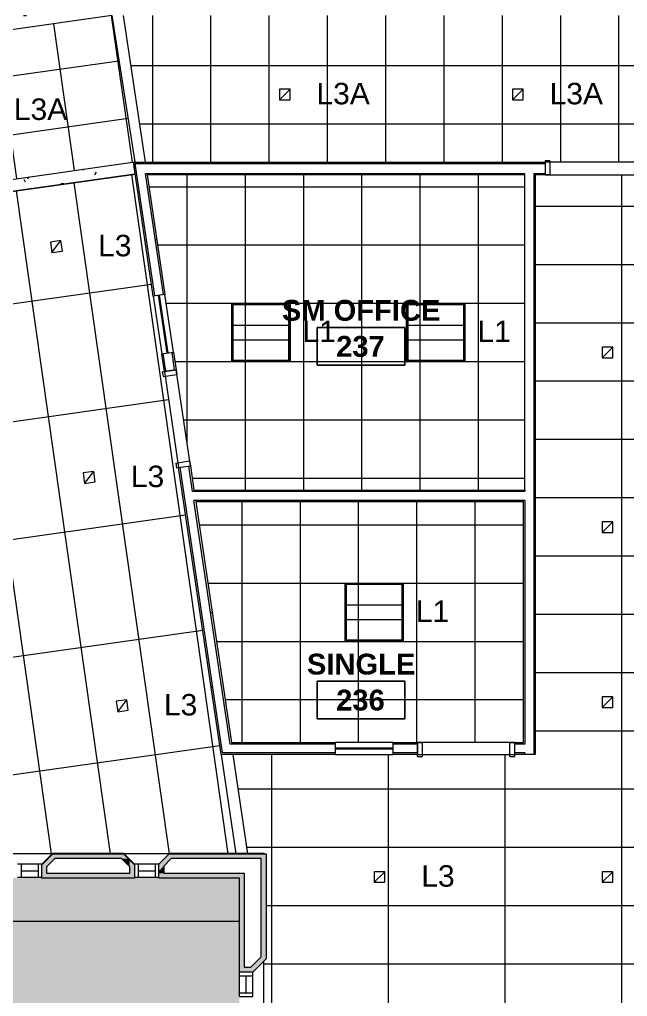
# Model space of a CAD drawing. Header units: inches. Extents: x -24 to 3083, y 122 to 13691.
# Drawn here: x 1780.2 to 2030.5, y 12237.5 to 12639.7 of the extents above; entities that cross this region are included whole.
import ezdxf

# ---------------------------------------------------------------- set-up
doc = ezdxf.new("R2010")
doc.units = ezdxf.units.IN
doc.header["$MEASUREMENT"] = 0
for name, color, linetype, lineweight in [('X2$0$A-AREA-IDEN', 2, 'Continuous', 9), ('X2$0$A-CLNG', 13, 'Continuous', 13), ('X2$0$A-CLNG-PATT', 13, 'Continuous', 13), ('X2$0$A-DETL-GENF', 92, 'Continuous', 9), ('X2$0$A-DOOR', 31, 'Continuous', 13), ('X2$0$A-DOOR-FRAM', 31, 'Continuous', 20), ('X2$0$A-GLAZ', 151, 'Continuous', 13), ('X2$0$A-WALL', 113, 'Continuous', 13), ('X2$0$A-Wall-Extr', 7, 'Continuous', 9), ('X2$0$A-WALL-PATT', 111, 'Continuous', 13), ('X2$0$E-LITE-EQPM', 33, 'Continuous', 9), ('X2$0$E-LITE-EQPM-IDEN', 33, 'Continuous', 9), ('X2$0$I-WALL', 2, 'Continuous', 9), ('X2$0$Plaza America_Tower 1_2nd Floor -REVIT_dwg', 8, 'Continuous', 9)]:
    doc.layers.add(name, color=color, linetype=linetype, lineweight=lineweight)
doc.styles.add('X2$0$Arial_3', font='arial.ttf', dxfattribs={"height": 8.851796})
doc.styles.add('X2$0$Swis721 Lt BT_B', font='', dxfattribs={"height": 8.583975})
doc.styles.get('X2$0$Swis721 Lt BT_B').set_extended_font_data('Swis721 Lt BT', bold=True)
pattern_1 = [(0, (0, 0), (30.72, 7.68), [1.267, -21.773, 1.267, -21.773, -122.88]), (0, (0, 0), (30.72, 7.68), [-46.08, 1.267, -44.813, 1.267, -21.773, -53.76]), (0, (0, 0), (30.72, 7.68), [-115.2, 1.267, -14.093, 1.267, -37.133]), (120, (11.52, 3.84), (-22.0110751, 22.7643004), [1.267, -21.773, 1.267, -21.773, -122.88]), (120, (11.52, 3.84), (-22.0110751, 22.7643004), [-46.08, 1.267, -44.813, 1.267, -21.773, -53.76]), (120, (11.52, 3.84), (-22.0110751, 22.7643004), [-115.2, 1.267, -14.093, 1.267, -37.133]), (240, (15.36, 19.2), (-8.7089249, -30.4443004), [1.267, -21.773, 1.267, -21.773, -122.88]), (240, (15.36, 19.2), (-8.7089249, -30.4443004), [-46.08, 1.267, -44.813, 1.267, -21.773, -53.76]), (240, (15.36, 19.2), (-8.7089249, -30.4443004), [-115.2, 1.267, -14.093, 1.267, -37.133])]

# ---------------------------------------------------------------- blocks, each defined once
blk = doc.blocks.new('X2$0$Plaza America_Tower 1_2nd Floor -REVIT_dwg-5250115-FIRST FLOOR')
at = {"layer": 'X2$0$A-GLAZ', "color": 253, "lineweight": 9}
for p, q in [((26722.41, 12291.92), (26722.41, 12286.43)), ((26722.41, 12289.17), (26729.41, 12289.17)), ((26729.41, 12291.92), (26729.41, 12286.43)), ((26769.11, 12291.67), (26769.11, 12291.94)), ((26779.11, 12291.93), (26769.11, 12291.93)), ((26770.61, 12291.93), (26770.61, 12286.44)), ((26770.61, 12289.18), (26777.61, 12289.18)), ((26777.61, 12291.93), (26777.61, 12286.44)), ((26730.91, 12286.42), (26720.91, 12286.42)), ((26779.11, 12286.43), (26769.11, 12286.43)), ((26812.32, 12237.47), (26812.32, 12247.47)), ((26812.32, 12245.97), (26817.81, 12245.97)), ((26815.06, 12238.97), (26815.06, 12245.97)), ((26812.32, 12238.97), (26817.81, 12238.97))]:
    blk.add_line(p, q, dxfattribs=at)
at = {"layer": 'X2$0$A-GLAZ', "color": 253, "lineweight": 9, "flags": 128}
for points in [[(26730.91, 12291.67), (26730.91, 12291.92), (26720.91, 12291.92)], [(26812.31, 12237.47), (26817.82, 12237.47), (26817.82, 12247.47)]]:
    blk.add_lwpolyline(points, dxfattribs=at)
at = {"layer": 'X2$0$A-Wall-Extr', "color": 253}
for p, q in [((26591.31, 12268.44), (26812.31, 12268.44)), ((26812.32, 12237.47), (26817.82, 12237.47))]:
    blk.add_line(p, q, dxfattribs=at)
at = {"layer": 'X2$0$A-Wall-Extr', "color": 253, "flags": 128}
for points in [[(26730.91, 12291.92), (26735.41, 12296.42), (26764.61, 12296.42), (26769.11, 12291.93)], [(26783.41, 12296.23), (26783.61, 12296.43), (26822.31, 12296.43)], [(26783.41, 12296.23), (26783.61, 12296.43), (26822.31, 12296.43), (26822.31, 12296.23)]]:
    blk.add_lwpolyline(points, dxfattribs=at)
blk = doc.blocks.new('X2$0$Single Flush - OTJ_SOLIDFLUSH_ALUM-4900816-FIRST FLOOR')
at = {"layer": 'X2$0$A-DOOR-FRAM'}
for p, q in [((-20, -3.3125), (-20, 2.4375)), ((-20, 2.4375), (-18, 2.4375)), ((-18, -3.3125), (-18, 2.4375)), ((18.000004, -3.3125), (18.000004, 2.4375)), ((18.000004, 2.4375), (20.000004, 2.4375)), ((20.000004, -3.3125), (20.000004, 2.4375)), ((-20, -3.3125), (-18, -3.3125)), ((18.000004, -3.3125), (20.000004, -3.3125))]:
    blk.add_line(p, q, dxfattribs=at)
blk = doc.blocks.new('X2$0$Frameless opening with glazing - 24_ x 96_-4900874-FIRST FLOOR')
at = {"layer": 'X2$0$A-GLAZ', "lineweight": 30}
blk.add_line((-13.5, 0.0625), (10.5, 0.0625), dxfattribs=at)
blk = doc.blocks.new('X2$0$L-Ceiling Light - Linear Box - 2_x2_-4960925-FIRST FLOOR')
at = {"layer": 'X2$0$E-LITE-EQPM'}
for p, q in [((-12, -12), (-12, 12)), ((-12, 12), (12, 12)), ((-12, -12), (-12, 12)), ((-12, 12), (12, 12)), ((-11.5, -11.5), (-11.5, 11.5)), ((-11.5, 11.5), (11.5, 11.5)), ((11.5, 11.5), (-11.5, 11.5)), ((-11.5, 11.5), (-11.5, -11.5)), ((11.5, 11.5), (11.5, -11.5)), ((11.5, -11.5), (11.5, 11.5)), ((12, 12), (12, -12)), ((12, 12), (12, -12)), ((-12, 3), (12, 3)), ((-12, -3), (12, -3)), ((12, -12), (-12, -12)), ((12, -12), (-12, -12)), ((11.5, -11.5), (-11.5, -11.5)), ((-11.5, -11.5), (11.5, -11.5))]:
    blk.add_line(p, q, dxfattribs=at)
blk = doc.blocks.new('X2$0$Single Flush - OTJ_SOLIDFLUSH_ALUM-5159735-FIRST FLOOR')
at = {"layer": 'X2$0$A-DOOR-FRAM'}
for p, q in [((-20, -3.125), (-20, 2.625)), ((-20, 2.625), (-18, 2.625)), ((-18, -3.125), (-18, 2.625)), ((18.000004, -3.125), (18.000004, 2.625)), ((18.000004, 2.625), (20.000004, 2.625)), ((20.000004, -3.125), (20.000004, 2.625)), ((-20, -3.125), (-18, -3.125)), ((18.000004, -3.125), (20.000004, -3.125))]:
    blk.add_line(p, q, dxfattribs=at)
blk = doc.blocks.new('X2$0$L-Recessed Square Downlight - 4_-4552743-FIRST FLOOR')
at = {"layer": 'X2$0$E-LITE-EQPM'}
for p, q in [((-2.1875, -2.1875), (-2.1875, 2.1875)), ((-2.1875, 2.1875), (2.1875, 2.1875)), ((-2.1875, 2.1875), (2.1875, -2.1875)), ((2.1875, 2.1875), (2.1875, -2.1875)), ((2.1875, -2.1875), (-2.1875, -2.1875))]:
    blk.add_line(p, q, dxfattribs=at)
blk = doc.blocks.new('X2$0$L-Recessed Square Downlight - 4_  black trim-5264487-FIRST FLOOR')
at = {"layer": 'X2$0$E-LITE-EQPM'}
for p, q in [((-2.1875, -2.1875), (-2.1875, 2.1875)), ((-2.1875, 2.1875), (2.1875, 2.1875)), ((-2.1875, 2.1875), (2.1875, -2.1875)), ((2.1875, 2.1875), (2.1875, -2.1875)), ((2.1875, -2.1875), (-2.1875, -2.1875))]:
    blk.add_line(p, q, dxfattribs=at)
blk = doc.blocks.new('X2$0$Room Tag - Room Name and Number-3379422-FIRST FLOOR')
at = {"layer": 'X2$0$A-AREA-IDEN'}
for p, q in [((-0.1881, -0.1636), (-0.1881, -0.0018)), ((-0.1881, -0.0018), (0.1869, -0.0018)), ((0.1869, -0.0018), (-0.1881, -0.0018)), ((-0.1881, -0.0018), (-0.1881, -0.1636)), ((0.1869, -0.0018), (0.1869, -0.1636)), ((0.1869, -0.1636), (0.1869, -0.0018)), ((0.1869, -0.1636), (-0.1881, -0.1636)), ((-0.1881, -0.1636), (0.1869, -0.1636))]:
    blk.add_line(p, q, dxfattribs=at)
blk = doc.blocks.new('X2')
at = {"layer": 'X2$0$A-CLNG-PATT'}
h = blk.add_hatch(dxfattribs=at)
h.set_pattern_fill('FP2_76', color=256, style=0, pattern_type=2)
h.set_pattern_definition([(90, (27154.966, 12956.726), (24, -1e-15), []), (0, (27154.966, 12956.726), (0, -24), [])])
h.paths.add_polyline_path([(27306.16, 12548.67), (27384.86, 12548.67), (27384.86, 12580.98), (27510.37, 12580.98), (27510.37, 13324.8), (27510.24, 13324.8), (27510.24, 13356.11), (26778.81, 13356.11), (26778.81, 13300.99), (27447.32, 13300.99), (27447.32, 12641.36), (26764.63, 12641.36), (26773.57, 12580.98), (27300.86, 12580.98), (27300.86, 12548.67)], flags=0)
h = blk.add_hatch(dxfattribs=at)
h.set_pattern_fill('FP2_1', color=256, style=0, pattern_type=2)
h.set_pattern_definition(pattern_1)
h.paths.add_polyline_path([(26640.33, 12624.42), (26759.7, 12641.36), (26755.97, 12666.54), (26636.81, 12648.88), (26640.26, 12624.95)], flags=0)
h = blk.add_hatch(dxfattribs=at)
h.set_pattern_fill('FP2_74', color=256, style=0, pattern_type=2)
h.set_pattern_definition([(8.074, (26217.482, 12544.49), (3.3708, -23.7621), []), (278.074, (26217.482, 12544.49), (-23.7621, -3.3708), [])])
h.paths.add_polyline_path([(25830.86, 12447.86), (25830.89, 12447.86), (26733.77, 12576.07), (26769.3, 12581.11), (26759.73, 12641.36), (26759.7, 12641.36), (25846.82, 12511.86), (25772.95, 12511.86), (25772.95, 12447.98), (25830.24, 12447.98), (25830.24, 12447.86)], flags=0)
h = blk.add_hatch(dxfattribs=at)
h.set_pattern_fill('FP2_1', color=256, style=0, pattern_type=2)
h.set_pattern_definition(pattern_1)
h.paths.add_polyline_path([(26509.52, 12539.22), (26769.2, 12576.07), (26768.61, 12581.01), (26509.52, 12544.26), (26509.52, 12539.24)], flags=0)
h = blk.add_hatch(dxfattribs=at)
h.set_pattern_fill('FP2_71', color=256, style=0, pattern_type=2)
h.set_pattern_definition([(98.071, (26803.176, 12338.46), (23.7623, 3.3696), []), (8.071, (26803.176, 12338.46), (6.739, -47.5246), [])])
h.paths.add_polyline_path([(26716.35, 12296.23), (26810.83, 12296.23), (26769.37, 12576.07), (26509.52, 12539.22), (26509.52, 12296.23), (26715.52, 12296.23)], flags=0)
h.paths.add_polyline_path([(26675.88, 12344.63), (26649.75, 12530.55), (26654.73, 12531.25), (26680.86, 12345.33)], flags=0)
h = blk.add_hatch(dxfattribs=at)
h.set_pattern_fill('FP2_17', color=256, style=0, pattern_type=2)
h.set_pattern_definition([(0, (26857.137, 12474.87), (0, -24), []), (270, (26857.137, 12474.87), (-24, -1e-15), [])])
h.paths.add_polyline_path([(26929.87, 12445.96), (26929.87, 12575.73), (26774.35, 12575.73), (26793.58, 12445.96), (26858.74, 12445.96)], flags=0)
h = blk.add_hatch(dxfattribs=at)
h.set_pattern_fill('FP2_72', color=256, style=0, pattern_type=2)
h.set_pattern_definition([(0, (27036.077, 12394.856), (0, -24), []), (270, (27036.077, 12394.856), (-48, -3e-15), [])])
h.paths.add_polyline_path([(27295.99, 12231.09), (27295.99, 12466.86), (26994.03, 12466.86), (26994.02, 12575.73), (26934.12, 12575.73), (26934.12, 12337.09), (26809.71, 12337.09), (26815.76, 12296.23), (26823.31, 12296.23), (26823.31, 12252.96), (26822.31, 12251.96), (26822.31, 12234.02), (26823.31, 12233.02), (26823.31, 12231.09), (27295.62, 12231.09)], flags=0)
h.paths.add_polyline_path([(27175.83, 12341.83), (26988.08, 12341.83), (26988.08, 12346.86), (27269.7, 12346.86), (27269.7, 12341.83), (27206.38, 12341.83)], flags=0)
h = blk.add_hatch(dxfattribs=at)
h.set_pattern_fill('FP2_18', color=256, style=0, pattern_type=2)
h.set_pattern_definition([(0, (26879.774, 12407.655), (0, -24), []), (270, (26879.774, 12407.655), (-24, -1e-15), [])])
h.paths.add_polyline_path([(26851.67, 12341.96), (26929.25, 12341.96), (26929.25, 12441.09), (26794.3, 12441.09), (26808.99, 12341.96), (26810.83, 12341.96)], flags=0)
at = {"layer": 'X2$0$A-DETL-GENF'}
blk.add_hatch(color=9, dxfattribs=at).paths.add_polyline_path([(26684.92, 11956.42), (26806.81, 11956.42), (26806.81, 11961.42), (26811.6, 11961.42), (26811.6, 12187.23), (26812.31, 12187.23), (26812.31, 12286.18), (26591.31, 12286.18), (26591.3, 12023.92), (26587.05, 12023.92), (26587.05, 12022.32), (26581.05, 12022.32), (26581.05, 12023.92), (26573.3, 12023.92), (26573.3, 12166.42), (26480.31, 12166.42), (26480.31, 11961.42), (26581.05, 11961.42), (26581.05, 11982.32), (26587.05, 11982.32), (26587.05, 11961.42), (26597.56, 11961.42), (26597.56, 11956.42)], flags=0)
at = {"layer": 'X2$0$A-WALL-PATT', "lineweight": 9}
h = blk.add_hatch(dxfattribs=at)
h.set_pattern_fill('FP2_1', color=256, style=0, pattern_type=2)
h.set_pattern_definition(pattern_1)
h.paths.add_polyline_path([(26978.12, 12580.36), (26994.03, 12580.36), (26994.03, 12580.98), (26978.12, 12580.98)], flags=0)
h.paths.add_polyline_path([(26769.3, 12580.36), (26938.12, 12580.36), (26938.12, 12580.98), (26768.64, 12580.98), (26768.74, 12580.36), (26769.21, 12580.36)], flags=0)
h = blk.add_hatch(dxfattribs=at)
h.set_pattern_fill('FP2_1', color=256, style=0, pattern_type=2)
h.set_pattern_definition(pattern_1)
h.paths.add_polyline_path([(26805.32, 12337.71), (26787.89, 12455.33), (26787.27, 12455.24), (26804.69, 12337.71), (26805.16, 12337.71)], flags=0)
h.paths.add_polyline_path([(26781.41, 12494.81), (26782.03, 12494.9), (26780.95, 12502.16), (26780.34, 12502.07), (26781.4, 12494.9)], flags=0)
h.paths.add_polyline_path([(26776.82, 12525.81), (26777.44, 12525.9), (26769.37, 12580.36), (26768.74, 12580.36), (26774.35, 12542.47)], flags=0)
h = blk.add_hatch(dxfattribs=at)
h.set_pattern_fill('FP2_1', color=256, style=0, pattern_type=2)
h.set_pattern_definition(pattern_1)
h.paths.add_polyline_path([(26808.35, 12341.96), (26808.99, 12341.96), (26794.21, 12441.71), (26793.57, 12441.71), (26804.69, 12366.7)], flags=0)
h.paths.add_polyline_path([(26793.04, 12445.34), (26793.67, 12445.34), (26792.1, 12455.95), (26791.48, 12455.86), (26792.95, 12445.96)], flags=0)
h.paths.add_polyline_path([(26785.62, 12495.43), (26786.23, 12495.52), (26785.16, 12502.78), (26784.54, 12502.69), (26785.6, 12495.52)], flags=0)
h.paths.add_polyline_path([(26781.02, 12526.43), (26781.64, 12526.52), (26774.35, 12575.73), (26773.72, 12575.73), (26777.44, 12550.63)], flags=0)
h = blk.add_hatch(dxfattribs=at)
h.set_pattern_fill('FP2_1', color=256, style=0, pattern_type=2)
h.set_pattern_definition(pattern_1)
h.paths.add_polyline_path([(26933.5, 12445.96), (26934.12, 12445.96), (26934.12, 12575.73), (26933.5, 12575.73), (26933.5, 12466.86)], flags=0)
h = blk.add_hatch(dxfattribs=at)
h.set_pattern_fill('FP2_1', color=256, style=0, pattern_type=2)
h.set_pattern_definition(pattern_1)
h.paths.add_polyline_path([(26793.67, 12445.34), (26929.87, 12445.34), (26929.87, 12445.96), (26793.58, 12445.96)], flags=0)
h.paths.add_polyline_path([(26933.5, 12445.34), (26934.12, 12445.34), (26934.12, 12445.96), (26933.5, 12445.96)], flags=0)
h = blk.add_hatch(dxfattribs=at)
h.set_pattern_fill('FP2_1', color=256, style=0, pattern_type=2)
h.set_pattern_definition(pattern_1)
h.paths.add_polyline_path([(26794.3, 12441.09), (26929.87, 12441.09), (26929.87, 12441.71), (26794.21, 12441.71)], flags=0)
h = blk.add_hatch(dxfattribs=at)
h.set_pattern_fill('FP2_1', color=256, style=0, pattern_type=2)
h.set_pattern_definition(pattern_1)
h.paths.add_polyline_path([(26934.12, 12337.09), (26934.12, 12445.34), (26933.5, 12445.34), (26933.5, 12337.09)], flags=0)
h = blk.add_hatch(dxfattribs=at)
h.set_pattern_fill('FP2_1', color=256, style=0, pattern_type=2)
h.set_pattern_definition(pattern_1)
h.paths.add_polyline_path([(26810.83, 12341.34), (26851.67, 12341.34), (26851.67, 12341.96), (26808.35, 12341.96), (26808.45, 12341.34), (26809.71, 12341.34)], flags=0)
h.paths.add_polyline_path([(26929.25, 12341.34), (26929.25, 12341.96), (26925.67, 12341.96), (26925.67, 12341.34), (26929.25, 12341.34)], flags=0)
h.paths.add_polyline_path([(26885.67, 12341.34), (26885.67, 12341.96), (26875.67, 12341.96), (26875.67, 12341.34)], flags=0)
for points in [[(26730.91, 12286.18), (26732.91, 12286.18), (26732.91, 12293.67), (26730.91, 12291.67), (26730.91, 12290.84)], [(26732.91, 12290.84), (26738.3, 12296.23), (26735.47, 12296.23), (26732.91, 12293.67)], [(26763.72, 12294.23), (26766.55, 12294.23), (26764.55, 12296.23), (26738.3, 12296.23), (26736.3, 12294.23)], [(26767.11, 12290.84), (26767.11, 12293.67), (26766.55, 12294.23), (26763.72, 12294.23), (26764.55, 12293.4)], [(26767.11, 12286.18), (26769.11, 12286.18), (26769.11, 12291.67), (26767.11, 12293.67), (26767.11, 12288.18)], [(26779.11, 12289.1), (26784.24, 12294.23), (26781.41, 12294.23), (26779.11, 12291.93), (26779.11, 12291.1)], [(26783.41, 12294.23), (26821.31, 12294.23), (26821.31, 12296.23), (26783.41, 12296.23), (26781.41, 12294.23)], [(26821.31, 12253.79), (26823.31, 12255.79), (26823.31, 12296.23), (26821.31, 12296.23), (26821.31, 12263.6)], [(26779.11, 12288.18), (26781.11, 12288.18), (26781.11, 12291.1), (26779.11, 12289.1)], [(26767.11, 12286.18), (26767.11, 12288.18), (26732.91, 12288.18), (26732.91, 12286.18)], [(26781.11, 12286.18), (26814.31, 12286.18), (26814.31, 12288.18), (26779.11, 12288.18), (26779.11, 12286.18)], [(26812.31, 12247.47), (26814.31, 12247.47), (26814.31, 12286.18), (26812.31, 12286.18), (26812.31, 12255.79)], [(26819.82, 12249.47), (26823.31, 12252.96), (26823.31, 12255.79), (26816.99, 12249.47)], [(26816.06, 12247.47), (26817.82, 12247.47), (26819.82, 12249.47), (26814.31, 12249.47), (26814.31, 12247.47)]]:
    blk.add_hatch(color=7, dxfattribs=at).paths.add_polyline_path(points, flags=0)
at = {"layer": 'X2$0$A-CLNG'}
for p, q in [((26759.7, 12641.36), (26640.33, 12624.42)), ((26759.76, 12641.36), (26769.3, 12581.11)), ((26773.57, 12580.98), (26764.63, 12641.36)), ((26509.52, 12544.26), (26769.3, 12581.11)), ((26768.64, 12581.01), (26769.21, 12576.05)), ((26509.52, 12539.22), (26769.37, 12576.07)), ((26769.21, 12576.05), (26509.52, 12539.21)), ((26804.78, 12337.09), (26810.83, 12296.23)), ((26815.76, 12296.23), (26809.71, 12337.09)), ((26735.47, 12296.23), (26716.35, 12296.23)), ((26783.41, 12296.23), (26764.55, 12296.23)), ((26822.31, 12234.02), (26822.31, 12251.96))]:
    blk.add_line(p, q, dxfattribs=at)
at = {"layer": 'X2$0$A-WALL'}
for p, q in [((26769.37, 12580.36), (26938.12, 12580.36)), ((26777.44, 12525.9), (26769.37, 12580.36)), ((26773.63, 12576.36), (26929.87, 12576.36)), ((26781.02, 12526.43), (26773.63, 12576.36)), ((26929.87, 12575.73), (26929.87, 12576.36)), ((26933.5, 12576.36), (26938.12, 12576.36)), ((26933.5, 12576.36), (26933.5, 12337.09)), ((26782.03, 12494.9), (26780.95, 12502.16)), ((26785.62, 12495.43), (26784.54, 12502.69)), ((26805.32, 12337.71), (26787.89, 12455.33)), ((26793.04, 12445.34), (26791.48, 12455.86)), ((26929.87, 12445.96), (26929.87, 12445.34)), ((26929.87, 12445.34), (26793.04, 12445.34)), ((26808.45, 12341.34), (26793.57, 12441.71)), ((26929.87, 12441.71), (26793.57, 12441.71)), ((26929.87, 12441.71), (26929.87, 12341.34)), ((26851.67, 12341.34), (26808.45, 12341.34)), ((26885.67, 12341.34), (26875.67, 12341.34)), ((26929.87, 12341.34), (26925.67, 12341.34)), ((26851.67, 12337.71), (26805.32, 12337.71)), ((26885.67, 12337.71), (26875.67, 12337.71)), ((26929.87, 12337.71), (26925.67, 12337.71)), ((26929.87, 12337.71), (26929.87, 12337.09))]:
    blk.add_line(p, q, dxfattribs=at)
at = {"layer": 'X2$0$I-WALL', "lineweight": 13}
for p, q in [((26768.64, 12580.98), (26938.12, 12580.98)), ((26776.82, 12525.81), (26768.64, 12580.98)), ((26938.12, 12580.98), (26938.12, 12575.73)), ((26929.87, 12575.73), (26774.35, 12575.73)), ((26774.35, 12575.73), (26781.64, 12526.52)), ((26929.87, 12445.96), (26929.87, 12575.73)), ((26938.12, 12575.73), (26934.12, 12575.73)), ((26934.12, 12575.73), (26934.12, 12337.09)), ((26781.64, 12526.52), (26776.82, 12525.81)), ((26780.34, 12502.07), (26785.16, 12502.78)), ((26781.41, 12494.81), (26780.34, 12502.07)), ((26785.16, 12502.78), (26786.23, 12495.52)), ((26786.23, 12495.52), (26781.41, 12494.81)), ((26787.27, 12455.24), (26792.1, 12455.95)), ((26804.78, 12337.09), (26787.27, 12455.24)), ((26792.1, 12455.95), (26793.58, 12445.96)), ((26793.58, 12445.96), (26929.87, 12445.96)), ((26794.3, 12441.09), (26808.99, 12341.96)), ((26929.25, 12441.09), (26794.3, 12441.09)), ((26929.25, 12341.96), (26929.25, 12441.09)), ((26808.99, 12341.96), (26851.67, 12341.96)), ((26851.67, 12341.96), (26851.67, 12337.09)), ((26875.67, 12341.96), (26885.67, 12341.96)), ((26875.67, 12337.09), (26875.67, 12341.96)), ((26885.67, 12341.96), (26885.67, 12337.09)), ((26925.67, 12341.96), (26929.25, 12341.96)), ((26925.67, 12337.09), (26925.67, 12341.96)), ((26851.67, 12337.09), (26804.78, 12337.09)), ((26885.67, 12337.09), (26875.67, 12337.09)), ((26934.12, 12337.09), (26925.67, 12337.09))]:
    blk.add_line(p, q, dxfattribs=at)
at = {"layer": 'X2$0$I-WALL'}
for p, q in [((26978.12, 12580.98), (26938.12, 12580.98)), ((26938.12, 12575.73), (26978.12, 12575.73)), ((26785.16, 12502.78), (26781.64, 12526.52)), ((26776.82, 12525.81), (26780.34, 12502.07)), ((26781.41, 12494.81), (26787.27, 12455.24)), ((26792.1, 12455.95), (26786.23, 12495.52)), ((26875.67, 12341.96), (26851.67, 12341.96)), ((26925.67, 12341.96), (26885.67, 12341.96)), ((26851.67, 12337.09), (26875.67, 12337.09)), ((26885.67, 12337.09), (26925.67, 12337.09))]:
    blk.add_line(p, q, dxfattribs=at)
at = {"layer": 'X2$0$I-WALL', "color": 8, "lineweight": 20}
for p, q in [((26730.91, 12291.67), (26735.47, 12296.23)), ((26736.3, 12294.23), (26732.91, 12290.84)), ((26735.47, 12296.23), (26764.55, 12296.23)), ((26763.72, 12294.23), (26736.3, 12294.23)), ((26767.11, 12290.84), (26763.72, 12294.23)), ((26764.55, 12296.23), (26769.11, 12291.67)), ((26779.11, 12291.93), (26783.41, 12296.23)), ((26784.24, 12294.23), (26781.11, 12291.1)), ((26783.41, 12296.23), (26823.31, 12296.23)), ((26821.31, 12294.23), (26784.24, 12294.23)), ((26821.31, 12253.79), (26821.31, 12294.23)), ((26823.31, 12296.23), (26823.31, 12252.96)), ((26730.91, 12286.18), (26730.91, 12291.67)), ((26732.91, 12290.84), (26732.91, 12288.18)), ((26767.11, 12288.18), (26767.11, 12290.84)), ((26769.11, 12291.67), (26769.11, 12286.18)), ((26779.11, 12286.18), (26779.11, 12291.93)), ((26781.11, 12291.1), (26781.11, 12288.18)), ((26769.11, 12286.18), (26730.91, 12286.18)), ((26732.91, 12288.18), (26767.11, 12288.18)), ((26812.31, 12286.18), (26779.11, 12286.18)), ((26781.11, 12288.18), (26814.31, 12288.18)), ((26812.31, 12247.47), (26812.31, 12286.18)), ((26814.31, 12288.18), (26814.31, 12249.47)), ((26816.99, 12249.47), (26821.31, 12253.79)), ((26823.31, 12252.96), (26817.82, 12247.47)), ((26814.31, 12249.47), (26816.99, 12249.47)), ((26817.82, 12247.47), (26812.31, 12247.47))]:
    blk.add_line(p, q, dxfattribs=at)
at = {"layer": 'X2$0$A-AREA-IDEN', "xscale": 95.99999999999994, "yscale": 95.99999999999994, "zscale": 95.99999999999994}
for p in [(26862.41, 12513.12), (26862.41, 12367.47)]:
    blk.add_blockref('X2$0$Room Tag - Room Name and Number-3379422-FIRST FLOOR', p, dxfattribs=at)
at = {"layer": 'X2$0$A-DOOR'}
for name, p, rotation in [('X2$0$Single Flush - OTJ_SOLIDFLUSH_ALUM-5159735-FIRST FLOOR', (26958.12, 12578.36), 180), ('X2$0$Single Flush - OTJ_SOLIDFLUSH_ALUM-4900816-FIRST FLOOR', (26786.75, 12475.38), 278.4276827346337)]:
    blk.add_blockref(name, p, dxfattribs=dict(at, rotation=rotation))
blk.add_blockref('X2$0$Single Flush - OTJ_SOLIDFLUSH_ALUM-4900816-FIRST FLOOR', (26905.67, 12339.53), dxfattribs=at)
at = {"layer": 'X2$0$A-GLAZ', "rotation": 98.42768273463366}
blk.add_blockref('X2$0$Frameless opening with glazing - 24_ x 96_-4900874-FIRST FLOOR', (26780.77, 12515.78), dxfattribs=at)
at = {"layer": 'X2$0$A-GLAZ'}
blk.add_blockref('X2$0$Frameless opening with glazing - 24_ x 96_-4900874-FIRST FLOOR', (26865.17, 12339.53), dxfattribs=at)
at = {"layer": 'X2$0$E-LITE-EQPM', "extrusion": (0, 0, -1)}
for name, p, rotation in [('X2$0$L-Recessed Square Downlight - 4_  black trim-5264487-FIRST FLOOR', (-26830.97, 12608.79), 180), ('X2$0$L-Recessed Square Downlight - 4_  black trim-5264487-FIRST FLOOR', (-26926.97, 12608.79), 180), ('X2$0$L-Recessed Square Downlight - 4_-4552743-FIRST FLOOR', (-26736.95, 12546.22), 171.9291857450708), ('X2$0$L-Recessed Square Downlight - 4_-4552743-FIRST FLOOR', (-26963.83, 12502.64), 180), ('X2$0$L-Recessed Square Downlight - 4_-4552743-FIRST FLOOR', (-26750.43, 12451.17), 171.9291857450708), ('X2$0$L-Recessed Square Downlight - 4_-4552743-FIRST FLOOR', (-26963.83, 12430.64), 180), ('X2$0$L-Recessed Square Downlight - 4_-4552743-FIRST FLOOR', (-26764.06, 12357.15), 171.9291857450708), ('X2$0$L-Recessed Square Downlight - 4_-4552743-FIRST FLOOR', (-26963.83, 12358.64), 180), ('X2$0$L-Recessed Square Downlight - 4_-4552743-FIRST FLOOR', (-26870.02, 12286.64), 180), ('X2$0$L-Recessed Square Downlight - 4_-4552743-FIRST FLOOR', (-26963.83, 12286.64), 180)]:
    blk.add_blockref(name, p, dxfattribs=dict(at, rotation=rotation))
at = {"layer": 'X2$0$E-LITE-EQPM'}
for p in [(26821.14, 12510.87), (26893.14, 12510.87), (26867.77, 12395.65)]:
    blk.add_blockref('X2$0$L-Ceiling Light - Linear Box - 2_x2_-4960925-FIRST FLOOR', p, dxfattribs=at)
at = {"layer": 'X2$0$Plaza America_Tower 1_2nd Floor -REVIT_dwg', "color": 253}
blk.add_blockref('X2$0$Plaza America_Tower 1_2nd Floor -REVIT_dwg-5250115-FIRST FLOOR', (0, 0), dxfattribs=at)
at = {"layer": 'X2$0$A-AREA-IDEN', "char_height": 8.584, "attachment_point": 2, "line_spacing_factor": 0.998538, "style": 'X2$0$Swis721 Lt BT_B'}
for s, insert, width in [('SM OFFICE', (26862.42, 12524.26), 73.872), ('237', (26862.13, 12509.43), 23.004), ('SINGLE', (26862.42, 12378.6), 49.464), ('236', (26862.13, 12363.78), 23.004)]:
    blk.add_mtext(s, dxfattribs=dict(at, insert=insert, width=width))
at = {"layer": 'X2$0$E-LITE-EQPM-IDEN', "char_height": 8.852, "attachment_point": 2, "line_spacing_factor": 0.938532, "style": 'X2$0$Arial_3'}
for s, insert, width in [('L3A', (26855, 12613.64), 26.244), ('L3A', (26951, 12613.64), 26.244), ('L3A', (26730.42, 12607.21), 26.244), ('L3', (26760.98, 12551.07), 16.416), ('L1', (26845.17, 12515.72), 16.416), ('L1', (26917.17, 12515.72), 16.416), ('L3', (26774.46, 12456.02), 16.416), ('L1', (26891.81, 12400.5), 16.416), ('L3', (26788.09, 12362), 16.416), ('L3', (26894.05, 12291.49), 16.416)]:
    blk.add_mtext(s, dxfattribs=dict(at, insert=insert, width=width))

msp = doc.modelspace()

# ---------------------------------------------------------------- block references
at = {"color": 253, "lineweight": 5}
msp.add_blockref('X2', (-24941.6, 0), dxfattribs=at)

doc.saveas('drawing.dxf')
